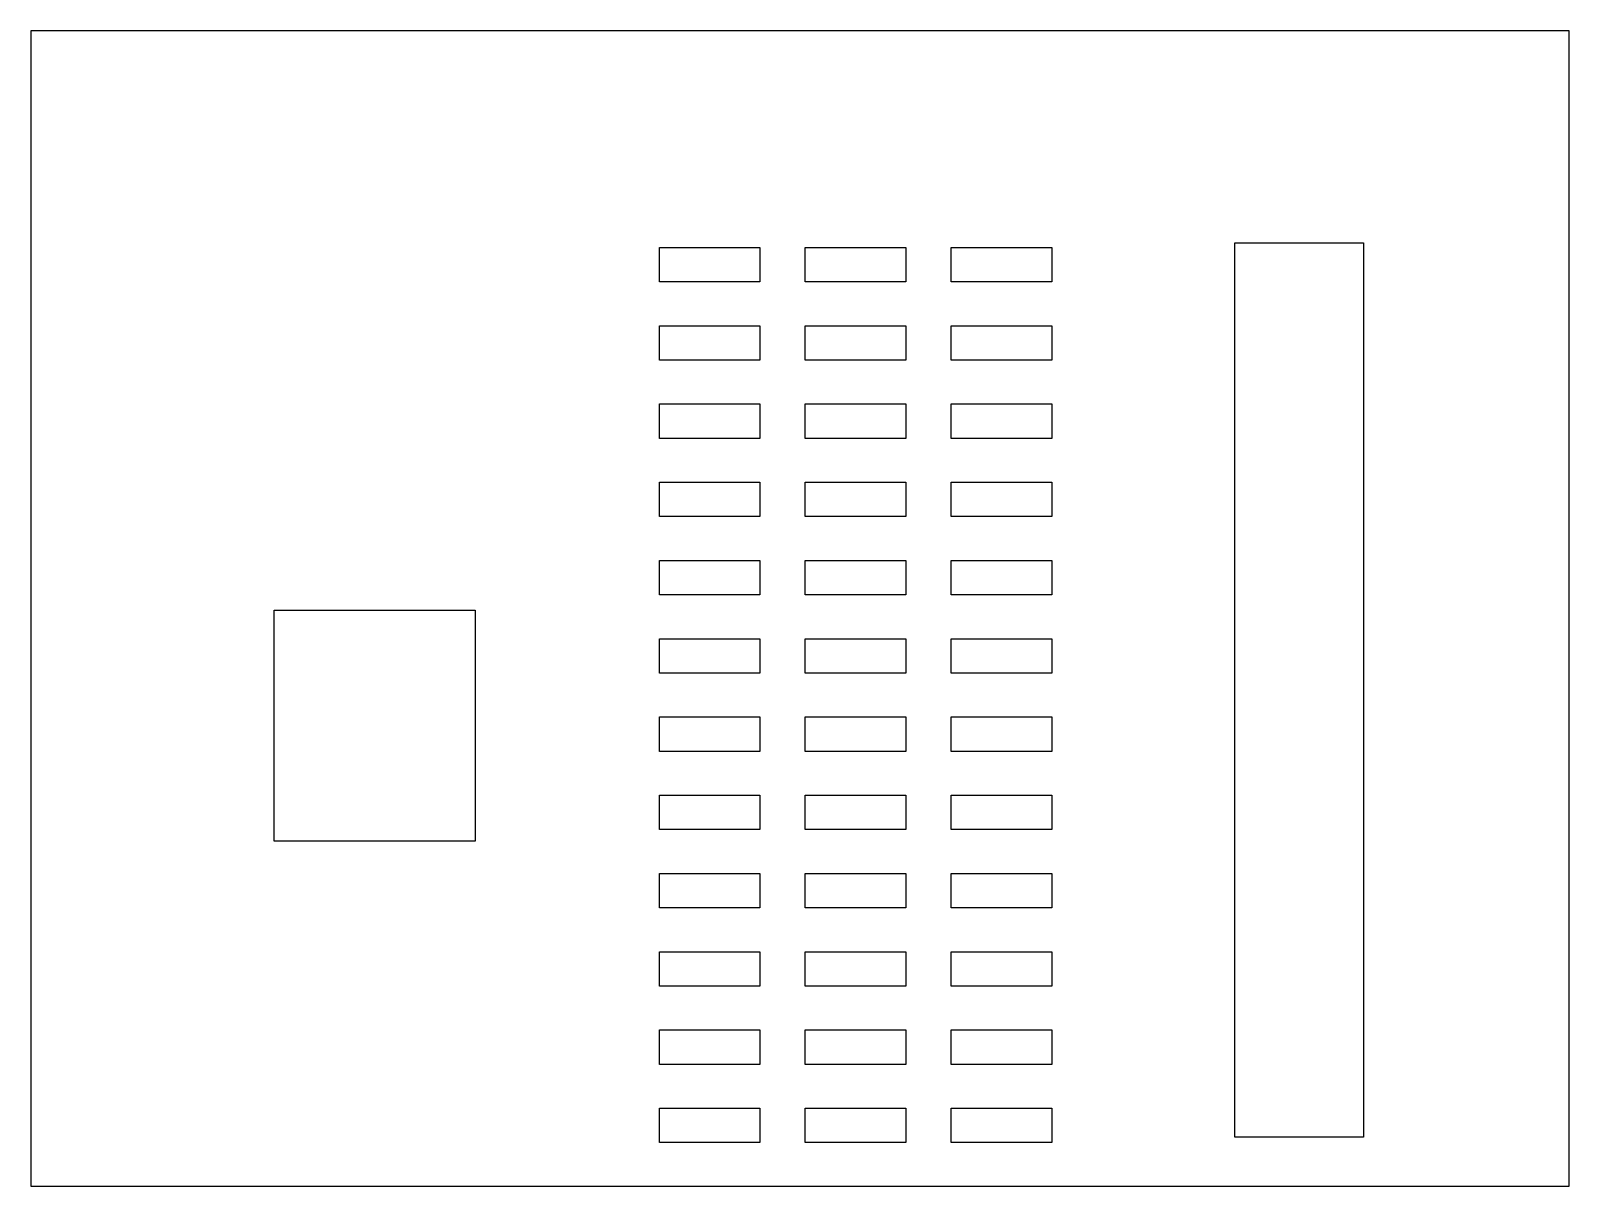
# Model space of a CAD drawing. Header units: metres. Extents: x -118 to 118, y -89 to 89.
import ezdxf

# ---------------------------------------------------------------- set-up
doc = ezdxf.new("R2010")
doc.units = ezdxf.units.M

msp = doc.modelspace()

# ---------------------------------------------------------------- linework, layer by layer
for points in [[(-117.9108, -88.56725), (117.9108, -88.56725), (117.9108, 88.56725), (-117.9108, 88.56725)], [(-21.5572, 50.07095), (-21.5572, 55.34355), (-6.1322, 55.34355), (-6.1322, 50.07095)], [(0.8049, 50.07095), (0.8049, 55.34355), (16.2299, 55.34355), (16.2299, 50.07095)], [(23.169, 50.07095), (23.169, 55.34355), (38.594, 55.34355), (38.594, 50.07095)], [(66.6437, -76.84305), (66.6437, -1.18725), (66.6437, 56.05465), (86.3736, 56.05465), (86.3736, -81.05165), (66.6437, -81.05165)], [(-21.5572, 38.07565), (-21.5572, 43.34825), (-6.1322, 43.34825), (-6.1322, 38.07565)], [(0.8049, 38.07565), (0.8049, 43.34825), (16.2299, 43.34825), (16.2299, 38.07565)], [(23.169, 38.07565), (23.169, 43.34825), (38.594, 43.34825), (38.594, 38.07565)], [(-21.5572, 26.08025), (-21.5572, 31.35295), (-6.1322, 31.35295), (-6.1322, 26.08025)], [(0.8049, 26.08035), (0.8049, 31.35295), (16.2299, 31.35295), (16.2299, 26.08035)], [(23.169, 26.08035), (23.169, 31.35295), (38.594, 31.35295), (38.594, 26.08035)], [(-21.5572, 14.08495), (-21.5572, 19.35765), (-6.1322, 19.35765), (-6.1322, 14.08495)], [(0.8049, 14.08495), (0.8049, 19.35765), (16.2299, 19.35765), (16.2299, 14.08495)], [(38.594, 19.35765), (38.594, 14.08495), (23.169, 14.08495), (23.169, 19.35765)], [(-21.5572, 2.08965), (-21.5572, 7.36235), (-6.1322, 7.36235), (-6.1322, 2.08965)], [(0.8049, 2.08965), (0.8049, 7.36235), (16.2299, 7.36235), (16.2299, 2.08965)], [(38.594, 7.36235), (38.594, 2.08965), (23.169, 2.08965), (23.169, 7.36235)], [(-49.7917, -0.75425), (-49.7917, -35.64815), (-80.5927, -35.64815), (-80.5927, -0.27685), (-49.7917, -0.27685)], [(-21.5572, -9.90565), (-21.5572, -4.63305), (-6.168, -4.63305), (-6.1322, -4.63305), (-6.1322, -9.90565)], [(0.8049, -9.90565), (0.8049, -4.63305), (16.2299, -4.63305), (16.2299, -9.90565)], [(38.594, -4.63305), (38.594, -9.90565), (23.169, -9.90565), (23.169, -4.63305)], [(-21.5572, -21.90095), (-21.5572, -16.62835), (-6.1322, -16.62835), (-6.1322, -21.90095)], [(0.8049, -21.90095), (0.8049, -16.62835), (16.2299, -16.62835), (16.2299, -21.90095)], [(38.594, -16.62835), (38.594, -21.90095), (23.169, -21.90095), (23.169, -16.62835)], [(-21.5572, -33.89635), (-21.5572, -28.62365), (-6.1322, -28.62365), (-6.1322, -33.89635)], [(0.8049, -33.89635), (0.8049, -28.62365), (16.2299, -28.62365), (16.2299, -33.89635)], [(38.594, -28.62365), (38.594, -33.89635), (23.169, -33.89635), (23.169, -28.62365)], [(-21.5572, -45.89165), (-21.5572, -40.61895), (-6.1322, -40.61895), (-6.1322, -45.89165)], [(0.8049, -45.89165), (0.8049, -40.61895), (16.2299, -40.61895), (16.2299, -45.89165)], [(38.594, -40.61895), (38.594, -45.89165), (23.169, -45.89165), (23.169, -40.61895)], [(-6.1322, -52.61425), (-6.1322, -57.88695), (-21.5572, -57.88695), (-21.5572, -52.61425)], [(0.8049, -57.88695), (0.8049, -52.61425), (16.2299, -52.61425), (16.2299, -57.88695)], [(38.594, -52.61425), (38.594, -57.88695), (23.169, -57.88695), (23.169, -52.61425)], [(-6.1322, -64.60965), (-6.1322, -69.88225), (-21.5572, -69.88225), (-21.5572, -64.60965)], [(0.8049, -69.88225), (0.8049, -64.60955), (16.2299, -64.60955), (16.2299, -69.88225)], [(38.594, -64.60955), (38.594, -69.88225), (23.169, -69.88225), (23.169, -64.60955)], [(-6.1322, -81.87755), (-21.5572, -81.87755), (-21.5572, -76.60495), (-6.1322, -76.60495)], [(16.2299, -81.87755), (0.8049, -81.87755), (0.8049, -76.60495), (16.2299, -76.60495)], [(38.594, -81.87755), (23.169, -81.87755), (23.169, -76.60495), (38.594, -76.60495)]]:
    msp.add_lwpolyline(points, close=True)

doc.saveas('drawing.dxf')
